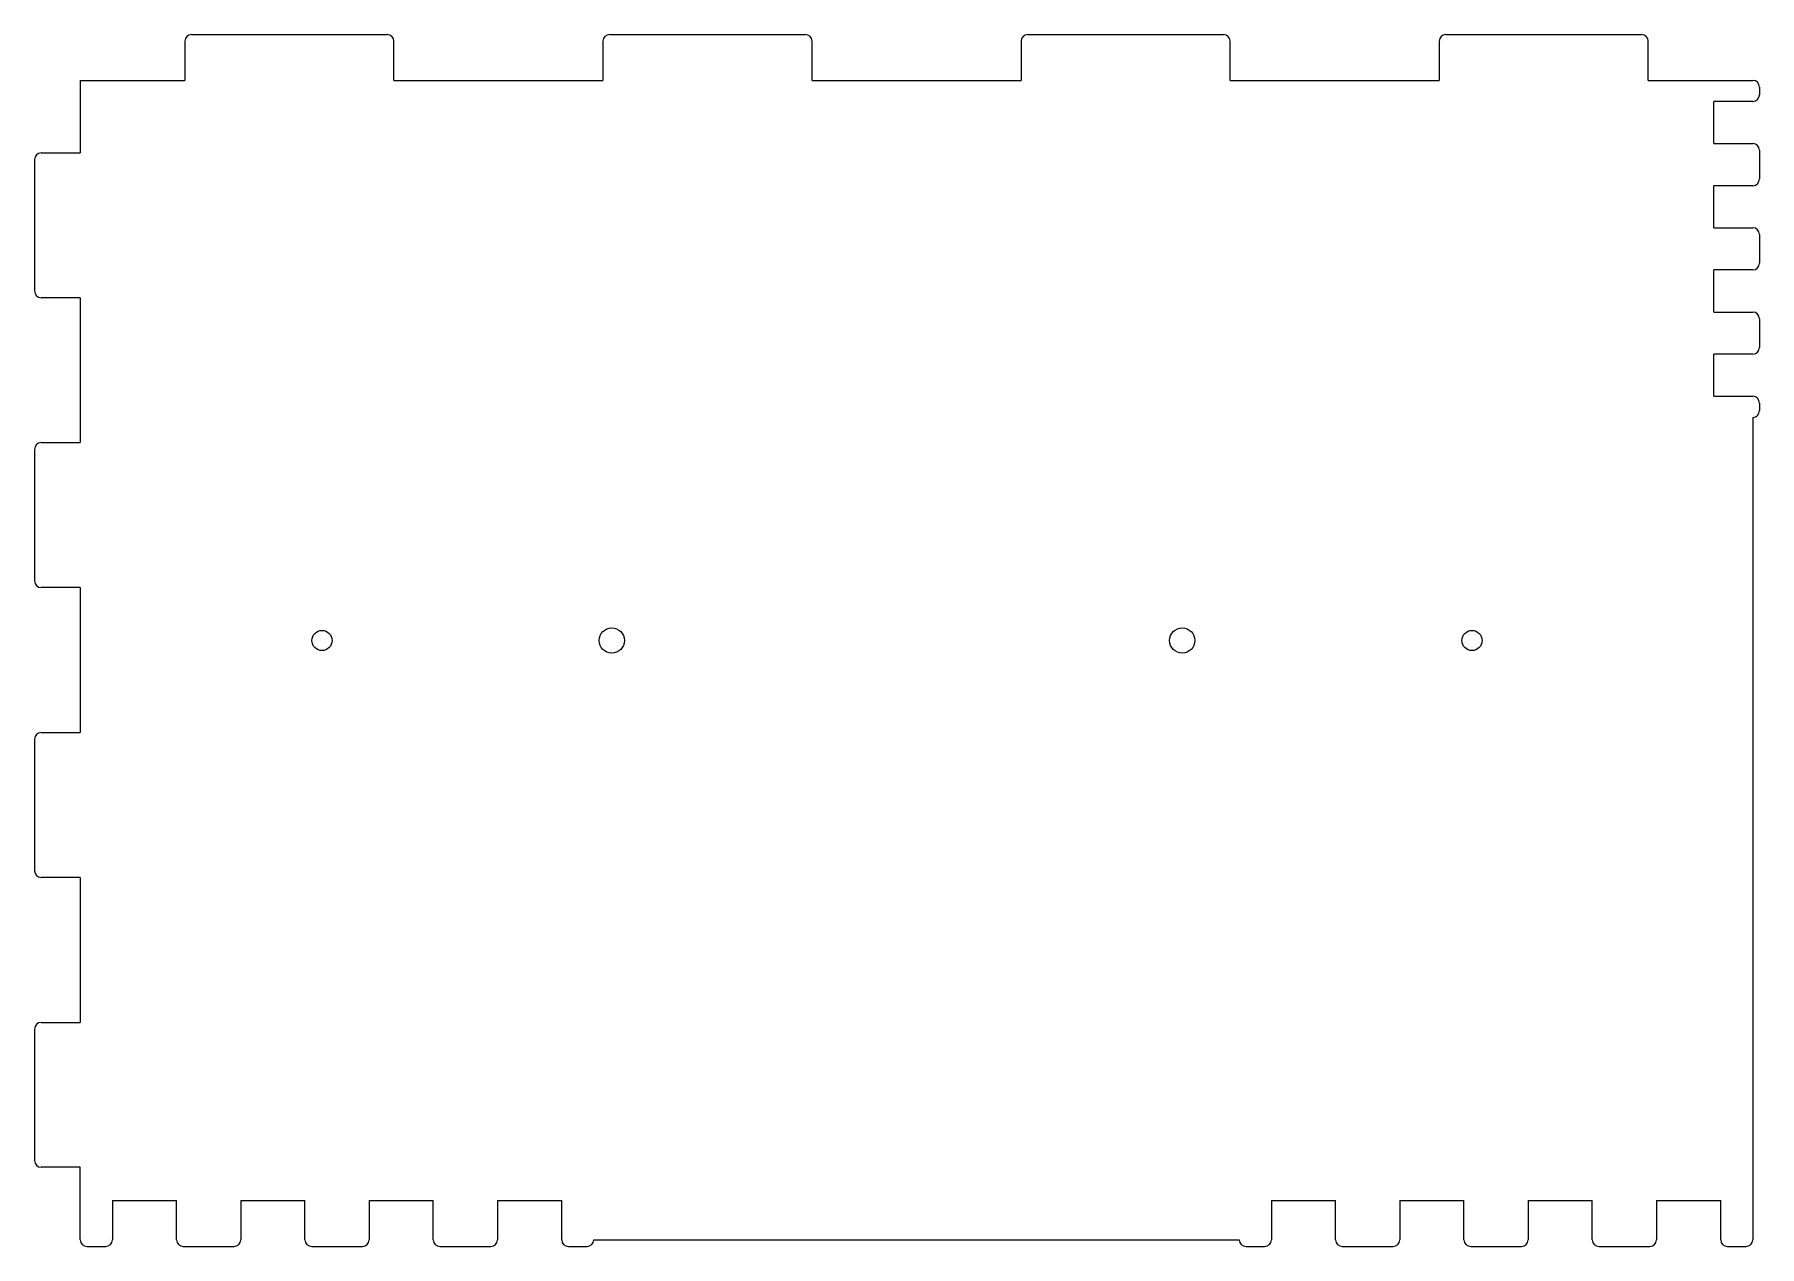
# Model space of a CAD drawing. Header units: millimetres. Extents: x 0 to 512, y 0 to 360.
import ezdxf

# ---------------------------------------------------------------- set-up
doc = ezdxf.new("R2010")
doc.units = ezdxf.units.MM
doc.layers.add('CutProfile', color=7, linetype='CONTINUOUS')

msp = doc.modelspace()

# ---------------------------------------------------------------- linework, layer by layer
at = {"layer": 'CutProfile'}
for p, q in [((46.625, 359.6), (104.675, 359.6)), ((170.725, 359.6), (228.775, 359.6)), ((294.825, 359.6), (352.875, 359.6)), ((418.925, 359.6), (476.975, 359.6)), ((44.625, 357.6), (44.625, 346)), ((106.675, 346), (106.675, 357.6)), ((168.725, 357.6), (168.725, 346)), ((230.775, 346), (230.775, 357.6)), ((292.825, 357.6), (292.825, 346)), ((354.875, 346), (354.875, 357.6)), ((416.925, 357.6), (416.925, 346)), ((478.975, 346), (478.975, 357.6)), ((13.6, 346), (44.625, 346)), ((13.6, 346), (13.6, 324.5)), ((106.675, 346), (168.725, 346)), ((230.775, 346), (292.825, 346)), ((354.875, 346), (416.925, 346)), ((478.975, 346), (510, 346)), ((512, 344), (512, 341.75)), ((498.4, 327.25), (498.4, 339.75)), ((510, 339.75), (498.4, 339.75)), ((2, 324.5), (13.6, 324.5)), ((498.4, 327.25), (510, 327.25)), ((512, 325.25), (512, 316.75)), ((0, 322.5), (0, 283.5)), ((498.4, 302.25), (498.4, 314.75)), ((510, 314.75), (498.4, 314.75)), ((498.4, 302.25), (510, 302.25)), ((512, 300.25), (512, 291.75)), ((498.4, 277.25), (498.4, 289.75)), ((510, 289.75), (498.4, 289.75)), ((13.6, 281.5), (2, 281.5)), ((13.6, 281.5), (13.6, 238.5)), ((498.4, 277.25), (510, 277.25)), ((512, 275.25), (512, 266.75)), ((498.4, 252.25), (498.4, 264.75)), ((510, 264.75), (498.4, 264.75)), ((498.4, 252.25), (510, 252.25)), ((510, 246), (510, 2)), ((512, 250.25), (512, 248)), ((0, 236.5), (0, 197.5)), ((2, 238.5), (13.6, 238.5)), ((13.6, 195.5), (2, 195.5)), ((13.6, 195.5), (13.6, 152.5)), ((0, 150.5), (0, 111.5)), ((2, 152.5), (13.6, 152.5)), ((13.6, 109.5), (2, 109.5)), ((13.6, 109.5), (13.6, 66.5)), ((0, 64.5), (0, 25.5)), ((2, 66.5), (13.6, 66.5)), ((13.6, 23.5), (2, 23.5)), ((13.6, 2), (13.6, 23.5)), ((23.125, 13.6), (23.125, 2)), ((23.125, 13.6), (42.175, 13.6)), ((42.175, 2), (42.175, 13.6)), ((61.225, 13.6), (61.225, 2)), ((61.225, 13.6), (80.275, 13.6)), ((80.275, 2), (80.275, 13.6)), ((99.325, 13.6), (99.325, 2)), ((99.325, 13.6), (118.375, 13.6)), ((118.375, 2), (118.375, 13.6)), ((137.425, 13.6), (137.425, 2)), ((137.425, 13.6), (156.475, 13.6)), ((156.475, 2), (156.475, 13.6)), ((367.125, 13.6), (367.125, 2)), ((367.125, 13.6), (386.175, 13.6)), ((386.175, 2), (386.175, 13.6)), ((405.225, 13.6), (405.225, 2)), ((405.225, 13.6), (424.275, 13.6)), ((424.275, 2), (424.275, 13.6)), ((443.325, 13.6), (443.325, 2)), ((443.325, 13.6), (462.375, 13.6)), ((462.375, 2), (462.375, 13.6)), ((481.425, 13.6), (481.425, 2)), ((481.425, 13.6), (500.475, 13.6)), ((500.475, 2), (500.475, 13.6)), ((15.6, 0), (21.125, 0)), ((44.175, 0), (59.225, 0)), ((82.275, 0), (97.325, 0)), ((120.375, 0), (135.425, 0)), ((158.475, 0), (164, 0)), ((166, 2), (357.6, 2)), ((359.6, 0), (365.125, 0)), ((388.175, 0), (403.225, 0)), ((426.275, 0), (441.325, 0)), ((464.375, 0), (479.425, 0)), ((502.475, 0), (508, 0))]:
    msp.add_line(p, q, dxfattribs=at)
for centre, radius in [((85.333, 179.8), 3), ((171.333, 179.8), 3.75), ((340.667, 179.8), 3.75), ((426.667, 179.8), 3)]:
    msp.add_circle(centre, radius, dxfattribs=at)
for centre, start, end in [((46.625, 357.6), 90, 180), ((104.675, 357.6), 0, 90), ((170.725, 357.6), 90, 180), ((228.775, 357.6), 0, 90), ((294.825, 357.6), 90, 180), ((352.875, 357.6), 0, 90), ((418.925, 357.6), 90, 180), ((476.975, 357.6), 0, 90), ((510, 344), 0, 90), ((510, 341.75), -90, 0), ((2, 322.5), 90, 180), ((510, 325.25), 0, 90), ((510, 316.75), -90, 0), ((510, 300.25), 0, 90), ((510, 291.75), -90, 0), ((2, 283.5), 180, -90), ((510, 275.25), 0, 90), ((510, 266.75), -90, 0), ((510, 250.25), 0, 90), ((510, 248), -90, 0), ((2, 236.5), 90, 180), ((2, 197.5), 180, -90), ((2, 150.5), 90, 180), ((2, 111.5), 180, -90), ((2, 64.5), 90, 180), ((2, 25.5), 180, -90), ((15.6, 2), 180, -90), ((21.125, 2), -90, 0), ((44.175, 2), 180, -90), ((59.225, 2), -90, 0), ((82.275, 2), 180, -90), ((97.325, 2), -90, 0), ((120.375, 2), 180, -90), ((135.425, 2), -90, 0), ((158.475, 2), 180, -90), ((164, 2), -90, 0), ((359.6, 2), 180, -90), ((365.125, 2), -90, 0), ((388.175, 2), 180, -90), ((403.225, 2), -90, 0), ((426.275, 2), 180, -90), ((441.325, 2), -90, 0), ((464.375, 2), 180, -90), ((479.425, 2), -90, 0), ((502.475, 2), 180, -90), ((508, 2), -90, 0)]:
    msp.add_arc(centre, 2, start, end, dxfattribs=at)

doc.saveas('drawing.dxf')
